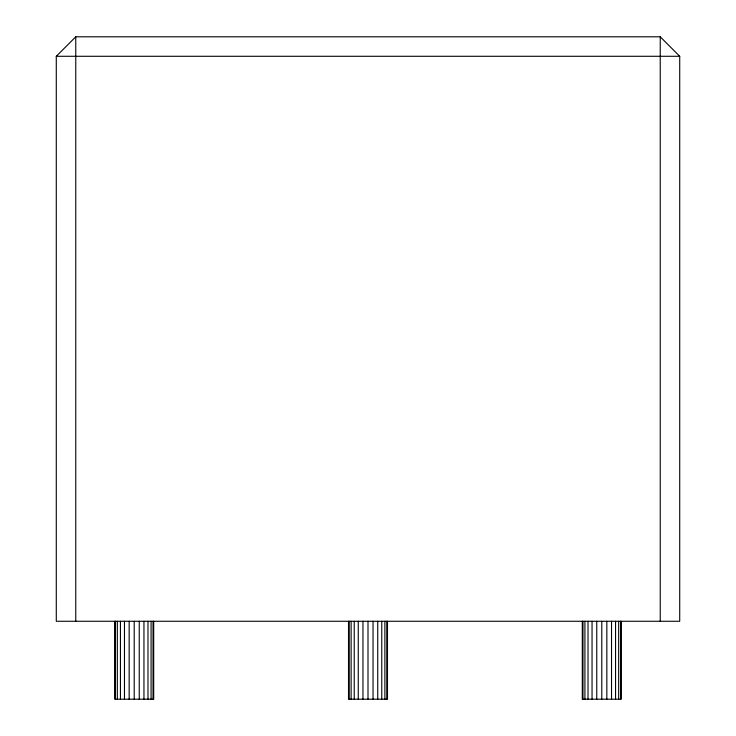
<?xml version="1.0" encoding="UTF-8"?>
<svg xmlns="http://www.w3.org/2000/svg" width="736" height="736" viewBox="0 0 736 736"><rect width="100%" height="100%" fill="white"/><g stroke="black" fill="none" stroke-linecap="round" stroke-linejoin="round"><path stroke-width="1.1" d="M56.286 56.286L75.762 36.8L660.238 36.8L679.714 56.286L679.714 621.267L56.286 621.267L56.286 56.286L679.714 56.286M660.238 36.8L660.238 621.267M621.267 621.267L621.267 699.2L582.305 699.2L582.305 621.267M620.604 621.267L620.604 699.2M618.663 621.267L618.663 699.2M615.563 621.267L615.563 699.2M611.533 621.267L611.533 699.2M606.832 621.267L606.832 699.2M601.79 621.267L601.79 699.2M596.749 621.267L596.749 699.2M592.048 621.267L592.048 699.2M588.009 621.267L588.009 699.2M584.918 621.267L584.918 699.2M582.967 621.267L582.967 699.2M387.486 621.267L387.486 699.2L348.514 699.2L348.514 621.267M386.814 621.267L386.814 699.2M384.873 621.267L384.873 699.2M381.772 621.267L381.772 699.2M377.743 621.267L377.743 699.2M373.042 621.267L373.042 699.2M368 621.267L368 699.2M362.958 621.267L362.958 699.2M358.257 621.267L358.257 699.2M354.228 621.267L354.228 699.2M351.127 621.267L351.127 699.2M349.186 621.267L349.186 699.2M153.695 621.267L153.695 699.2L114.733 699.2L114.733 621.267M153.033 621.267L153.033 699.2M151.082 621.267L151.082 699.2M147.991 621.267L147.991 699.2M143.952 621.267L143.952 699.2M139.251 621.267L139.251 699.2M134.21 621.267L134.21 699.2M129.168 621.267L129.168 699.2M124.467 621.267L124.467 699.2M120.437 621.267L120.437 699.2M117.337 621.267L117.337 699.2M115.396 621.267L115.396 699.2M75.762 36.8L75.762 621.267"/></g></svg>
